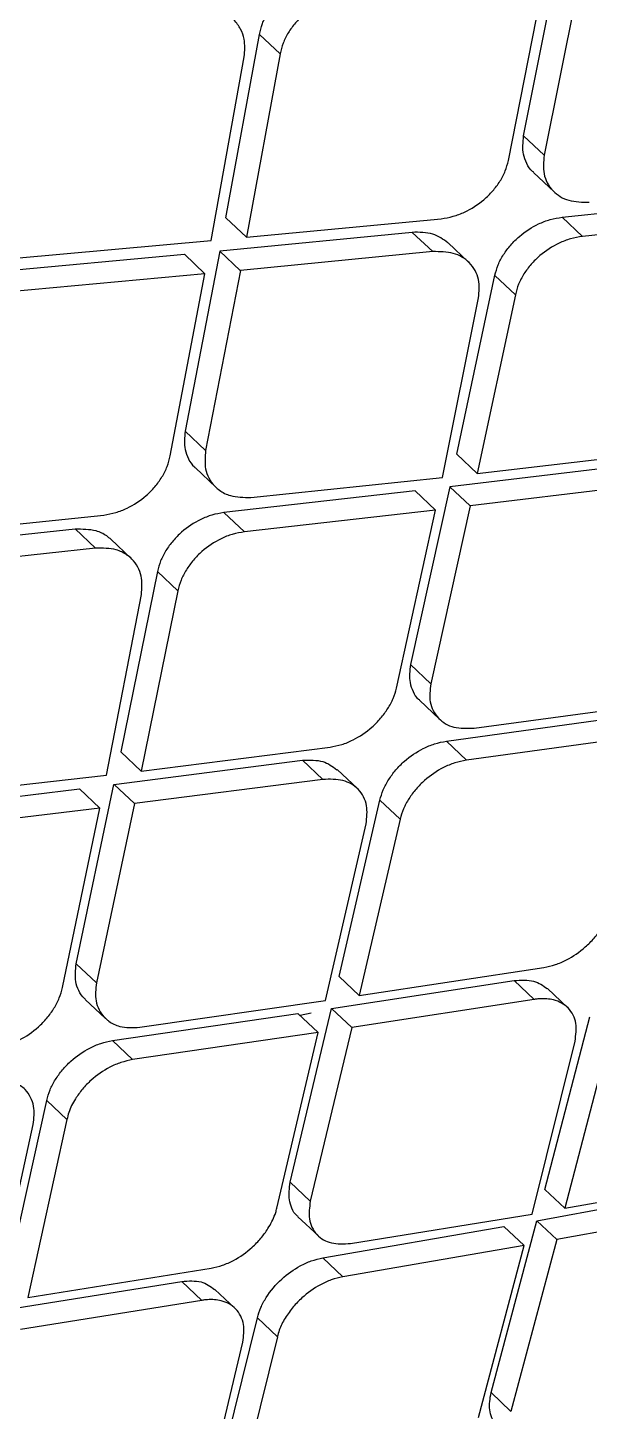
# Model space of a CAD drawing. Extents: x 400 to 501, y 484 to 634.
# Drawn here: x 413.087 to 413.535, y 586.293 to 587.398 of the extents above; entities that cross this region are included whole.
import ezdxf

# ---------------------------------------------------------------- set-up
doc = ezdxf.new("R2010")
doc.units = 0
doc.header["$MEASUREMENT"] = 0
doc.layers.add('DIM', color=3, linetype='Continuous')
doc.layers.add('GEOMETRY', color=3, linetype='Continuous', lineweight=25)

# ---------------------------------------------------------------- blocks, each defined once
blk = doc.blocks.new('2026 GRANDEE')
at = {"layer": 'GEOMETRY', "ltscale": 16}
for p, q in [((-36.9421, -9.5288), (-36.9137, -9.3858)), ((-36.9542, -9.5484), (-36.9257, -9.4037)), ((-36.8972, -9.4013), (-36.9258, -9.5443)), ((-37.1797, -9.5942), (-37.153, -9.4478)), ((-37.1365, -9.4634), (-37.153, -9.4478)), ((-37.1915, -9.6123), (-37.1651, -9.4657)), ((-37.1365, -9.4634), (-37.1633, -9.6097)), ((-36.9258, -9.5443), (-36.9421, -9.5288)), ((-36.9341, -9.558), (-36.9178, -9.5735)), ((-36.9113, -9.5937), (-36.7574, -9.5775)), ((-37.1633, -9.6097), (-37.1797, -9.5942)), ((-37.1633, -9.6097), (-37.008, -9.5949)), ((-36.895, -9.6091), (-36.9113, -9.5937)), ((-36.7412, -9.5929), (-36.895, -9.6091)), ((-37.0311, -9.6058), (-37.1847, -9.6207)), ((-37.0147, -9.6212), (-37.0311, -9.6058)), ((-37.3476, -9.6265), (-37.1916, -9.6123)), ((-37.1847, -9.6207), (-37.2122, -9.7646)), ((-37.1846, -9.6207), (-37.1683, -9.6362)), ((-37.0147, -9.6212), (-37.1682, -9.6362)), ((-36.9861, -9.6295), (-37.0024, -9.6141)), ((-37.3687, -9.6377), (-37.2129, -9.6233)), ((-37.1965, -9.6388), (-37.2129, -9.6233)), ((-37.1965, -9.6388), (-37.3523, -9.6532)), ((-37.2241, -9.7843), (-37.1965, -9.6388)), ((-37.1682, -9.6362), (-37.1959, -9.78)), ((-36.9954, -9.783), (-36.9651, -9.6401)), ((-36.9487, -9.6556), (-36.965, -9.6402)), ((-37.0069, -9.8016), (-36.9781, -9.6582)), ((-36.9487, -9.6556), (-36.9792, -9.7984)), ((-37.1959, -9.78), (-37.2122, -9.7646)), ((-36.9792, -9.7984), (-36.9954, -9.783)), ((-36.9792, -9.7984), (-36.8272, -9.7804)), ((-37.2041, -9.7938), (-37.1878, -9.8092)), ((-36.8493, -9.7907), (-37.001, -9.8089)), ((-37.1599, -9.8174), (-37.0069, -9.8016)), ((-37.001, -9.8089), (-37.0324, -9.9509)), ((-36.9848, -9.8242), (-37.001, -9.8089)), ((-36.8331, -9.806), (-36.9848, -9.8242)), ((-37.0287, -9.8121), (-37.1813, -9.8295)), ((-37.0124, -9.8275), (-37.0287, -9.8121)), ((-37.4312, -9.8475), (-37.2772, -9.8315)), ((-37.165, -9.8449), (-37.1813, -9.8295)), ((-37.0124, -9.8275), (-37.165, -9.8449)), ((-37.0435, -9.9697), (-37.0124, -9.8275)), ((-36.9848, -9.8242), (-37.0162, -9.9662)), ((-37.4523, -9.8587), (-37.3, -9.8426)), ((-37.2837, -9.858), (-37.3, -9.8426)), ((-37.2553, -9.8661), (-37.2716, -9.8507)), ((-37.2837, -9.858), (-37.436, -9.8742)), ((-37.2344, -9.8766), (-37.2637, -10.0206)), ((-37.2181, -9.892), (-37.2344, -9.8766)), ((-37.2749, -10.0393), (-37.2472, -9.8949)), ((-37.2181, -9.892), (-37.2474, -10.0359)), ((-37.0162, -9.9662), (-37.0324, -9.9509)), ((-37.0253, -9.9792), (-37.0092, -9.9944)), ((-36.9817, -10.0017), (-36.8323, -9.9813)), ((-37.0038, -10.012), (-36.8546, -9.9914)), ((-36.8385, -10.0066), (-36.9876, -10.0273)), ((-37.2474, -10.0359), (-37.0966, -10.0168)), ((-36.9876, -10.0273), (-37.0038, -10.012)), ((-37.2691, -10.0466), (-37.1185, -10.0273)), ((-37.2637, -10.0206), (-37.2474, -10.0359)), ((-37.1023, -10.0426), (-37.1185, -10.0273)), ((-37.4267, -10.0563), (-37.2749, -10.0393)), ((-37.0748, -10.0498), (-37.091, -10.0346)), ((-37.4479, -10.0686), (-37.2965, -10.05)), ((-37.2992, -10.1898), (-37.2691, -10.0466)), ((-37.2803, -10.0654), (-37.2965, -10.0501)), ((-37.2528, -10.0619), (-37.269, -10.0466)), ((-37.1023, -10.0426), (-37.2528, -10.0619)), ((-37.2528, -10.0619), (-37.283, -10.205)), ((-37.0894, -10.1999), (-37.0568, -10.0591)), ((-37.0407, -10.0743), (-37.0568, -10.0591)), ((-37.2803, -10.0654), (-37.4316, -10.084)), ((-37.3102, -10.2087), (-37.2803, -10.0654)), ((-37.0407, -10.0743), (-37.0733, -10.2151)), ((-37.1002, -10.2191), (-37.0678, -10.0781)), ((-37.283, -10.205), (-37.2992, -10.1898)), ((-37.0733, -10.2151), (-36.926, -10.1928)), ((-37.0954, -10.2255), (-36.9497, -10.2031)), ((-37.0894, -10.1999), (-37.0733, -10.2151)), ((-36.9337, -10.2182), (-36.9497, -10.2031)), ((-37.292, -10.2182), (-37.2758, -10.2334)), ((-36.9337, -10.2182), (-37.0793, -10.2406)), ((-36.9071, -10.2246), (-36.9231, -10.2095)), ((-37.2485, -10.2405), (-37.1002, -10.2191)), ((-37.1284, -10.3642), (-37.0954, -10.2255)), ((-37.1116, -10.2291), (-37.1205, -10.2311)), ((-37.0954, -10.2255), (-37.0793, -10.2406)), ((-37.2703, -10.2511), (-37.1222, -10.2295)), ((-37.1061, -10.2446), (-37.1222, -10.2295)), ((-36.9251, -10.37), (-36.8893, -10.2322)), ((-37.2542, -10.2663), (-37.2703, -10.2511)), ((-37.1061, -10.2446), (-37.2542, -10.2663)), ((-37.1392, -10.385), (-37.1061, -10.2446)), ((-37.0793, -10.2406), (-37.1124, -10.3793)), ((-36.9353, -10.3896), (-36.9011, -10.2515)), ((-36.8733, -10.2473), (-36.9091, -10.385)), ((-37.354, -10.4409), (-37.3227, -10.2989)), ((-37.3066, -10.3141), (-37.3227, -10.2989)), ((-37.3066, -10.3141), (-37.3379, -10.4561)), ((-37.3646, -10.4602), (-37.3335, -10.318)), ((-36.9091, -10.385), (-36.7655, -10.3592)), ((-37.1124, -10.3793), (-37.1284, -10.3642)), ((-36.9316, -10.3949), (-36.7882, -10.3688)), ((-36.9251, -10.37), (-36.9091, -10.385)), ((-36.7723, -10.3839), (-36.9157, -10.41)), ((-37.1222, -10.3917), (-37.1062, -10.4068)), ((-37.0802, -10.4131), (-36.9353, -10.3896)), ((-36.9681, -10.5321), (-36.9316, -10.3949)), ((-36.9157, -10.41), (-36.9316, -10.395)), ((-37.1023, -10.4246), (-36.9578, -10.3996)), ((-36.9418, -10.4146), (-36.9578, -10.3996)), ((-36.9418, -10.4146), (-37.0864, -10.4397)), ((-36.9781, -10.552), (-36.9418, -10.4146)), ((-36.9157, -10.41), (-36.9522, -10.5471)), ((-37.0864, -10.4397), (-37.1023, -10.4246)), ((-37.3379, -10.4561), (-37.1916, -10.4328)), ((-37.3597, -10.4666), (-37.215, -10.4434)), ((-37.199, -10.4585), (-37.215, -10.4434)), ((-37.1725, -10.4648), (-37.1885, -10.4497)), ((-37.199, -10.4585), (-37.3437, -10.4818)), ((-37.189, -10.6115), (-37.1546, -10.4724)), ((-37.1386, -10.4875), (-37.1546, -10.4724)), ((-37.1991, -10.6313), (-37.1663, -10.4918)), ((-37.1386, -10.4875), (-37.1731, -10.6266)), ((-36.9522, -10.5471), (-36.9681, -10.5321))]:
    blk.add_line(p, q, dxfattribs=at)
for points, knots in [([(-45.9514, -13.3107), (-45.8033, -13.0357), (-45.5087, -12.4889), (-45.1362, -11.8753), (-44.8657, -11.4533), (-44.7068, -11.2126), (-44.5423, -10.9704), (-44.3613, -10.7115), (-44.0257, -10.2469), (-43.5214, -9.5953), (-42.8346, -8.7946), (-42.1791, -8.1048), (-41.5672, -7.5146), (-41.0084, -7.0135), (-40.5326, -6.6169), (-40.1496, -6.3143), (-39.8662, -6.0981), (-39.5827, -5.8893), (-39.3147, -5.6985), (-38.9061, -5.4164), (-38.3432, -5.05), (-37.599, -4.6027), (-37.0869, -4.3272), (-36.8294, -4.1887)], [0, 0, 0, 0, 0.071478, 0.142152, 0.164219, 0.186221, 0.208164, 0.23124, 0.25853, 0.33935, 0.419742, 0.49991, 0.55706, 0.614293, 0.671682, 0.698814, 0.726004, 0.753262, 0.779402, 0.801319, 0.866902, 0.933096, 1, 1, 1, 1]), ([(-42.4555, -12.6683), (-42.3301, -12.4491), (-42.0791, -12.0106), (-41.6643, -11.3751), (-41.2204, -10.7612), (-40.7449, -10.1746), (-40.2386, -9.6177), (-39.6969, -9.0945), (-39.1233, -8.6027), (-38.5221, -8.1427), (-37.9004, -7.7105), (-37.4703, -7.4495), (-37.2552, -7.3189)], [0, 0, 0, 0, 0.100262, 0.200594, 0.3008419, 0.4004929, 0.4997617, 0.5991068, 0.6990092, 0.7993777, 0.8996698, 1, 1, 1, 1]), ([(-42.4308, -12.6815), (-42.3533, -12.5449), (-42.2057, -12.2853), (-41.9847, -11.9218), (-41.7787, -11.603), (-41.5913, -11.3268), (-41.425, -11.092), (-41.282, -10.8976), (-41.1797, -10.7628), (-41.1126, -10.6763), (-41.0743, -10.6273), (-41.0235, -10.5629), (-40.9575, -10.4805), (-40.8741, -10.3783), (-40.7892, -10.2765), (-40.6442, -10.1062), (-40.4856, -9.9275), (-40.3349, -9.766), (-40.268, -9.6958), (-40.2384, -9.6651), (-40.2254, -9.6517), (-40.2197, -9.6457), (-40.2171, -9.6431), (-40.2159, -9.6419), (-40.2154, -9.6413), (-40.2152, -9.6411), (-40.2152, -9.6411), (-40.2151, -9.6411), (-40.2151, -9.641), (-40.2149, -9.6409), (-40.2143, -9.6402), (-40.2118, -9.6376), (-40.2017, -9.6273), (-40.1794, -9.6043), (-40.1409, -9.5652), (-40.08, -9.5039), (-39.9932, -9.418), (-39.8764, -9.3055), (-39.7733, -9.2091), (-39.6924, -9.1351), (-39.6423, -9.0896), (-39.5896, -9.0424), (-39.5344, -8.9936), (-39.4765, -8.943), (-39.4161, -8.8907), (-39.3546, -8.8382), (-39.1541, -8.6691), (-38.8066, -8.3914), (-38.3, -8.0208), (-37.7788, -7.6684), (-37.4207, -7.4519), (-37.2416, -7.3436)], [0, 0, 0, 0, 0.062481, 0.118844, 0.169135, 0.213352, 0.251461, 0.283422, 0.309236, 0.318658, 0.3269, 0.333965, 0.351242, 0.368824, 0.386373, 0.403893, 0.457678, 0.481272, 0.491642, 0.496202, 0.498209, 0.499091, 0.49948, 0.499651, 0.499785, 0.499785, 0.499785, 0.499787, 0.499791, 0.499809, 0.499878, 0.500152, 0.501246, 0.505611, 0.512881, 0.523059, 0.53994, 0.561408, 0.587481, 0.596044, 0.605011, 0.61438, 0.624154, 0.634334, 0.64492, 0.655914, 0.66648, 0.749216, 0.832806, 0.916374, 1, 1, 1, 1]), ([(-41.9284, -12.7398), (-41.9203, -12.7257), (-41.8993, -12.6887), (-41.8611, -12.6213), (-41.8166, -12.5431), (-41.7727, -12.4667), (-41.7346, -12.4016), (-41.698, -12.3401), (-41.6606, -12.2783), (-41.5922, -12.1664), (-41.493, -12.0081), (-41.327, -11.7524), (-41.1188, -11.4482), (-40.8485, -11.0787), (-40.5502, -10.6989), (-40.2204, -10.3134), (-39.845, -9.9114), (-39.4148, -9.4957), (-38.926, -9.0719), (-38.4714, -8.7164), (-38.0621, -8.4211), (-37.7982, -8.2425), (-37.6242, -8.1293), (-37.5428, -8.0771), (-37.4607, -8.0254), (-37.3807, -7.9756), (-37.2984, -7.9252), (-37.2172, -7.8767), (-37.1607, -7.8431), (-37.1346, -7.8276)], [0, 0, 0, 0, 0.007015, 0.018363, 0.033423, 0.04585, 0.056436, 0.065972, 0.076735, 0.087613, 0.12255, 0.157338, 0.219068, 0.281467, 0.354683, 0.427219, 0.500115, 0.591822, 0.685047, 0.779146, 0.840884, 0.903128, 0.916964, 0.930722, 0.945004, 0.958992, 0.971501, 0.986828, 1, 1, 1, 1]), ([(-41.9154, -12.7466), (-41.7999, -12.5452), (-41.569, -12.1425), (-41.1846, -11.5607), (-40.7743, -10.9983), (-40.3359, -10.46), (-39.8678, -9.9507), (-39.3698, -9.4714), (-38.8433, -9.0207), (-38.2918, -8.5984), (-37.7209, -8.201), (-37.3255, -7.9609), (-37.1278, -7.8409)], [0, 0, 0, 0, 0.100345, 0.20059, 0.300906, 0.400755, 0.500092, 0.599382, 0.699069, 0.799349, 0.899659, 1, 1, 1, 1]), ([(-41.2517, -12.8051), (-41.1217, -12.5886), (-40.8616, -12.1557), (-40.4226, -11.537), (-39.9492, -10.9445), (-39.4379, -10.3844), (-38.8899, -9.8605), (-38.3091, -9.3741), (-37.702, -8.9217), (-37.2768, -8.6521), (-37.0642, -8.5173)], [0, 0, 0, 0, 0.125001, 0.250001, 0.375003, 0.499997, 0.624991, 0.749994, 0.874996, 1, 1, 1, 1]), ([(-40.5003, -15.8714), (-40.4458, -15.8151), (-40.3226, -15.6877), (-40.1408, -15.4997), (-39.9651, -15.3178), (-39.8201, -15.1678), (-39.7056, -15.0492), (-39.6194, -14.9601), (-39.5502, -14.8884), (-39.4511, -14.7859), (-39.3025, -14.6322), (-39.0935, -14.416), (-38.8443, -14.1584), (-38.5644, -13.8693), (-38.2653, -13.5609), (-37.9638, -13.2506), (-37.6617, -12.9402), (-37.3313, -12.6013), (-36.9741, -12.2355), (-36.5987, -11.8519), (-36.2427, -11.4888), (-35.9145, -11.1547), (-35.6645, -10.9006), (-35.4828, -10.716), (-35.3515, -10.5826), (-35.2026, -10.4314), (-35.0272, -10.2533), (-34.826, -10.049), (-34.5993, -9.8189), (-34.359, -9.575), (-34.1941, -9.4073), (-34.113, -9.3249)], [0, 0, 0, 0, 0.025706, 0.058116, 0.085771, 0.108674, 0.126547, 0.139842, 0.14935, 0.159222, 0.186616, 0.219484, 0.257819, 0.304206, 0.351452, 0.398756, 0.44612, 0.493545, 0.553989, 0.613827, 0.669581, 0.720778, 0.767425, 0.786508, 0.805714, 0.828802, 0.856129, 0.887695, 0.922828, 0.962064, 1, 1, 1, 1]), ([(-37.153, -9.4478), (-37.1523, -9.4449), (-37.151, -9.4392), (-37.1467, -9.4308), (-37.141, -9.4229), (-37.132, -9.4139), (-37.1209, -9.4069), (-37.109, -9.4025), (-37.1027, -9.4016), (-37.0994, -9.4012)], [0, 0, 0, 0, 0.127409, 0.253023, 0.377327, 0.500955, 0.733552, 0.862552, 1, 1, 1, 1]), ([(-37.0829, -9.4168), (-37.0862, -9.4172), (-37.0925, -9.4181), (-37.1044, -9.4225), (-37.1155, -9.4295), (-37.1245, -9.4385), (-37.1301, -9.4463), (-37.1344, -9.4548), (-37.1358, -9.4605), (-37.1365, -9.4634)], [0, 0, 0, 0, 0.13743, 0.266447, 0.499166, 0.622217, 0.746713, 0.872479, 1, 1, 1, 1]), ([(-37.1651, -9.4657), (-37.1647, -9.4609), (-37.1641, -9.4529), (-37.1679, -9.4431), (-37.1716, -9.4379), (-37.1751, -9.4346), (-37.1791, -9.4314), (-37.1862, -9.4279), (-37.1954, -9.4261), (-37.2014, -9.4263), (-37.2036, -9.4264)], [0, 0, 0, 0, 0.213306, 0.347766, 0.500723, 0.531614, 0.583585, 0.750396, 0.906493, 1, 1, 1, 1]), ([(-36.934, -9.5578), (-36.9343, -9.5576), (-36.937, -9.5561), (-36.9397, -9.5509), (-36.9434, -9.5419), (-36.9426, -9.5339), (-36.9421, -9.5288)], [0, 0, 0, 0, 0.035136, 0.308183, 0.560143, 1, 1, 1, 1]), ([(-36.9258, -9.5443), (-36.9262, -9.5494), (-36.9269, -9.5573), (-36.9234, -9.5666), (-36.9176, -9.5746), (-36.9067, -9.5815), (-36.8953, -9.5817), (-36.8897, -9.5818)], [0, 0, 0, 0, 0.229491, 0.360205, 0.501424, 0.750631, 1, 1, 1, 1]), ([(-37.008, -9.5949), (-37.0047, -9.5944), (-36.9985, -9.5934), (-36.9867, -9.5889), (-36.9757, -9.5819), (-36.9666, -9.5729), (-36.9608, -9.5651), (-36.9564, -9.5568), (-36.955, -9.5512), (-36.9542, -9.5484)], [0, 0, 0, 0, 0.136882, 0.265631, 0.498447, 0.623854, 0.748975, 0.874221, 1, 1, 1, 1]), ([(-36.9651, -9.6401), (-36.9643, -9.6373), (-36.9628, -9.6318), (-36.9584, -9.6235), (-36.9526, -9.6158), (-36.9436, -9.6068), (-36.9326, -9.5998), (-36.9208, -9.5952), (-36.9146, -9.5942), (-36.9113, -9.5937)], [0, 0, 0, 0, 0.126275, 0.251524, 0.37612, 0.50054, 0.731894, 0.861395, 1, 1, 1, 1]), ([(-37.0025, -9.6142), (-37.0063, -9.6114), (-37.014, -9.6057), (-37.0253, -9.6057), (-37.0311, -9.6058)], [0, 0, 0, 0, 0.488228, 1, 1, 1, 1]), ([(-36.895, -9.6091), (-36.8982, -9.6096), (-36.9045, -9.6106), (-36.9163, -9.6152), (-36.9273, -9.6222), (-36.9363, -9.6312), (-36.9421, -9.6389), (-36.9465, -9.6472), (-36.948, -9.6528), (-36.9487, -9.6556)], [0, 0, 0, 0, 0.138543, 0.268019, 0.499421, 0.623299, 0.74811, 0.873553, 1, 1, 1, 1]), ([(-36.9781, -9.6582), (-36.9777, -9.6532), (-36.977, -9.6452), (-36.9806, -9.636), (-36.9866, -9.6281), (-36.9976, -9.6213), (-37.009, -9.6212), (-37.0147, -9.6212)], [0, 0, 0, 0, 0.230498, 0.360934, 0.501358, 0.750569, 1, 1, 1, 1]), ([(-40.3706, -15.9417), (-40.3422, -15.9148), (-40.11, -15.6952), (-39.6744, -15.2761), (-39.065, -14.6861), (-38.4575, -14.0915), (-37.8521, -13.494), (-37.249, -12.8934), (-36.6483, -12.2902), (-36.0504, -11.6845), (-35.4555, -11.0767), (-34.8652, -10.4669), (-34.4262, -10.0105), (-34.187, -9.7575), (-34.1406, -9.7083)], [0, 0, 0, 0, 0.013438, 0.10981, 0.206183, 0.302486, 0.398732, 0.494983, 0.591271, 0.687581, 0.783942, 0.880359, 0.976777, 1, 1, 1, 1]), ([(-37.2122, -9.7646), (-37.2127, -9.7696), (-37.2134, -9.7776), (-37.2098, -9.7869), (-37.2067, -9.7916), (-37.2044, -9.7936), (-37.2041, -9.7938)], [0, 0, 0, 0, 0.438221, 0.690488, 0.96455, 1, 1, 1, 1]), ([(-37.2772, -9.8315), (-37.274, -9.8309), (-37.2678, -9.8299), (-37.2561, -9.8253), (-37.2452, -9.8182), (-37.2362, -9.809), (-37.2306, -9.8012), (-37.2262, -9.7928), (-37.2248, -9.7872), (-37.2241, -9.7843)], [0, 0, 0, 0, 0.135842, 0.264231, 0.498388, 0.623062, 0.747963, 0.873481, 1, 1, 1, 1]), ([(-37.1959, -9.78), (-37.1963, -9.7851), (-37.197, -9.793), (-37.1935, -9.8023), (-37.1895, -9.8079), (-37.1838, -9.8128), (-37.1749, -9.8173), (-37.1655, -9.8174), (-37.1599, -9.8174)], [0, 0, 0, 0, 0.227603, 0.35863, 0.500978, 0.58554, 0.751, 1, 1, 1, 1]), ([(-37.1813, -9.8295), (-37.1845, -9.8301), (-37.1906, -9.8311), (-37.2023, -9.8358), (-37.2132, -9.8429), (-37.2221, -9.852), (-37.2278, -9.8598), (-37.2322, -9.8682), (-37.2336, -9.8738), (-37.2344, -9.8766)], [0, 0, 0, 0, 0.137196, 0.266066, 0.498501, 0.622479, 0.747045, 0.872768, 1, 1, 1, 1]), ([(-37.3, -9.8426), (-37.2943, -9.8426), (-37.285, -9.8426), (-37.2761, -9.8468), (-37.2728, -9.8498), (-37.2716, -9.8508)], [0, 0, 0, 0, 0.516612, 0.840812, 1, 1, 1, 1]), ([(-37.165, -9.8449), (-37.1682, -9.8455), (-37.1744, -9.8465), (-37.1861, -9.8512), (-37.197, -9.8583), (-37.2059, -9.8674), (-37.2115, -9.8752), (-37.2159, -9.8836), (-37.2173, -9.8892), (-37.2181, -9.892)], [0, 0, 0, 0, 0.137314, 0.266335, 0.499172, 0.622495, 0.747096, 0.872814, 1, 1, 1, 1]), ([(-34.6577, -9.8647), (-34.9657, -10.1728), (-35.8624, -11.0696), (-36.7516, -11.9749), (-37.3353, -12.5692)], [0, 0, 0, 0, 0.343618, 1, 1, 1, 1]), ([(-37.2472, -9.8949), (-37.2468, -9.8898), (-37.2462, -9.8819), (-37.2498, -9.8727), (-37.2539, -9.8672), (-37.2597, -9.8624), (-37.2686, -9.8579), (-37.278, -9.858), (-37.2837, -9.858)], [0, 0, 0, 0, 0.228659, 0.359393, 0.500904, 0.588008, 0.750947, 1, 1, 1, 1]), ([(-37.0324, -9.9509), (-37.033, -9.9559), (-37.0339, -9.9638), (-37.0304, -9.9725), (-37.028, -9.9775), (-37.0254, -9.9789), (-37.0252, -9.979)], [0, 0, 0, 0, 0.444917, 0.697491, 0.969769, 1, 1, 1, 1]), ([(-37.0966, -10.0168), (-37.0935, -10.0162), (-37.0874, -10.0151), (-37.0758, -10.0103), (-37.065, -10.003), (-37.056, -9.9939), (-37.0503, -9.9861), (-37.0459, -9.9779), (-37.0443, -9.9724), (-37.0435, -9.9697)], [0, 0, 0, 0, 0.13656, 0.26527, 0.498649, 0.624108, 0.749296, 0.874498, 1, 1, 1, 1]), ([(-37.0162, -9.9662), (-37.0168, -9.9712), (-37.0177, -9.979), (-37.0144, -9.988), (-37.009, -9.9957), (-36.9984, -10.0021), (-36.9873, -10.0018), (-36.9817, -10.0017)], [0, 0, 0, 0, 0.2300237, 0.3606037, 0.5013688, 0.7505494, 1, 1, 1, 1]), ([(-37.0568, -10.0591), (-37.0561, -10.0564), (-37.0545, -10.0509), (-37.05, -10.0427), (-37.0443, -10.0349), (-37.0354, -10.0259), (-37.0246, -10.0187), (-37.013, -10.0138), (-37.0069, -10.0126), (-37.0038, -10.012)], [0, 0, 0, 0, 0.126147, 0.251464, 0.37621, 0.500621, 0.732003, 0.861492, 1, 1, 1, 1]), ([(-37.1185, -10.0273), (-37.1128, -10.0271), (-37.1018, -10.0268), (-37.0946, -10.0322), (-37.0911, -10.0348)], [0, 0, 0, 0, 0.51755, 1, 1, 1, 1]), ([(-36.9876, -10.0273), (-36.9908, -10.0279), (-36.9969, -10.029), (-37.0085, -10.0339), (-37.0193, -10.0412), (-37.0282, -10.0502), (-37.0339, -10.0579), (-37.0383, -10.0661), (-37.0399, -10.0716), (-37.0407, -10.0743)], [0, 0, 0, 0, 0.13851, 0.268005, 0.499404, 0.623447, 0.7483, 0.873732, 1, 1, 1, 1]), ([(-37.0678, -10.0781), (-37.0673, -10.073), (-37.0664, -10.0652), (-37.0696, -10.0562), (-37.0751, -10.0486), (-37.0857, -10.0422), (-37.0968, -10.0424), (-37.1023, -10.0426)], [0, 0, 0, 0, 0.23163, 0.361797, 0.501342, 0.750501, 1, 1, 1, 1]), ([(-36.926, -10.1928), (-36.9229, -10.1921), (-36.9169, -10.1908), (-36.9054, -10.1858), (-36.8947, -10.1785), (-36.8857, -10.1694), (-36.8799, -10.1617), (-36.8754, -10.1536), (-36.8738, -10.1483), (-36.873, -10.1456)], [0, 0, 0, 0, 0.13763, 0.266776, 0.498937, 0.625308, 0.750813, 0.875645, 1, 1, 1, 1]), ([(-37.2919, -10.2181), (-37.2922, -10.2179), (-37.2944, -10.2161), (-37.2973, -10.2115), (-37.3006, -10.2025), (-37.2997, -10.1947), (-37.2992, -10.1898)], [0, 0, 0, 0, 0.032532, 0.309725, 0.563567, 1, 1, 1, 1]), ([(-37.283, -10.205), (-37.2836, -10.21), (-37.2844, -10.2178), (-37.2812, -10.2268), (-37.278, -10.2313), (-37.2751, -10.2341), (-37.2715, -10.237), (-37.2634, -10.2411), (-37.2541, -10.2407), (-37.2485, -10.2405)], [0, 0, 0, 0, 0.227491, 0.358528, 0.500884, 0.528148, 0.578978, 0.7509, 1, 1, 1, 1]), ([(-36.9497, -10.2031), (-36.9442, -10.2028), (-36.9335, -10.2021), (-36.9266, -10.2072), (-36.9233, -10.2096)], [0, 0, 0, 0, 0.517248, 1, 1, 1, 1]), ([(-37.3626, -10.2564), (-37.3595, -10.2559), (-37.3535, -10.2547), (-37.342, -10.2498), (-37.3312, -10.2424), (-37.3224, -10.2332), (-37.3167, -10.2254), (-37.3124, -10.217), (-37.3109, -10.2115), (-37.3102, -10.2087)], [0, 0, 0, 0, 0.135286, 0.263575, 0.498697, 0.623233, 0.748114, 0.873613, 1, 1, 1, 1]), ([(-36.9011, -10.2515), (-36.9004, -10.2466), (-36.8994, -10.239), (-36.9023, -10.2305), (-36.9075, -10.2232), (-36.9166, -10.2182), (-36.9264, -10.2174), (-36.9317, -10.2179), (-36.9332, -10.2181), (-36.9336, -10.2182), (-36.9337, -10.2182)], [0, 0, 0, 0, 0.234063, 0.363375, 0.500649, 0.749566, 0.933318, 0.98136, 0.998096, 1, 1, 1, 1]), ([(-37.3227, -10.2989), (-37.3219, -10.2961), (-37.3204, -10.2905), (-37.316, -10.2822), (-37.3104, -10.2744), (-37.3016, -10.2653), (-37.2909, -10.2579), (-37.2794, -10.2529), (-37.2734, -10.2517), (-37.2703, -10.2511)], [0, 0, 0, 0, 0.127091, 0.252741, 0.377195, 0.500825, 0.734146, 0.86307, 1, 1, 1, 1]), ([(-37.2542, -10.2663), (-37.2573, -10.267), (-37.2633, -10.2682), (-37.2748, -10.2732), (-37.2855, -10.2805), (-37.2944, -10.2897), (-37.3006, -10.2984), (-37.3049, -10.3066), (-37.3061, -10.3122), (-37.3066, -10.3141)], [0, 0, 0, 0, 0.136956, 0.265922, 0.499364, 0.624604, 0.749369, 0.915057, 1, 1, 1, 1]), ([(-32.0826, -10.2807), (-32.4042, -10.5222), (-33.044, -11.0026), (-33.956, -11.7803), (-34.8417, -12.5767), (-35.7009, -13.3979), (-36.5348, -14.2323), (-37.3474, -15.0774), (-38.1302, -15.9429), (-38.8881, -16.8398), (-39.3585, -17.4672), (-39.595, -17.7827)], [0, 0, 0, 0, 0.113392, 0.225638, 0.337341, 0.448782, 0.560233, 0.669481, 0.778832, 0.888788, 1, 1, 1, 1]), ([(-37.3335, -10.318), (-37.333, -10.313), (-37.3321, -10.3051), (-37.3354, -10.2961), (-37.3391, -10.2908), (-37.3447, -10.2862), (-37.3533, -10.282), (-37.3625, -10.2823), (-37.368, -10.2824)], [0, 0, 0, 0, 0.22918, 0.359768, 0.500814, 0.587512, 0.750848, 1, 1, 1, 1]), ([(-37.122, -10.3915), (-37.1223, -10.3913), (-37.1248, -10.39), (-37.1271, -10.3851), (-37.1301, -10.3767), (-37.1291, -10.3691), (-37.1284, -10.3642)], [0, 0, 0, 0, 0.039884, 0.310755, 0.561286, 1, 1, 1, 1]), ([(-37.1124, -10.3793), (-37.113, -10.3842), (-37.1141, -10.3918), (-37.1112, -10.4005), (-37.1062, -10.4079), (-37.0962, -10.4139), (-37.0855, -10.4134), (-37.0802, -10.4131)], [0, 0, 0, 0, 0.230231, 0.360701, 0.501171, 0.750446, 1, 1, 1, 1]), ([(-37.1916, -10.4328), (-37.1885, -10.4321), (-37.1826, -10.4308), (-37.1712, -10.4257), (-37.1606, -10.4183), (-37.1517, -10.4091), (-37.1452, -10.4002), (-37.1414, -10.3926), (-37.1396, -10.3873), (-37.1393, -10.3855), (-37.1392, -10.385)], [0, 0, 0, 0, 0.135926, 0.264493, 0.49889, 0.625006, 0.749374, 0.92518, 0.975192, 1, 1, 1, 1]), ([(-37.1546, -10.4724), (-37.1538, -10.4697), (-37.1522, -10.4643), (-37.1463, -10.4535), (-37.136, -10.4411), (-37.1227, -10.4318), (-37.1114, -10.4266), (-37.1054, -10.4253), (-37.1023, -10.4246)], [0, 0, 0, 0, 0.126342, 0.251905, 0.500004, 0.731955, 0.861551, 1, 1, 1, 1]), ([(-37.215, -10.4433), (-37.2095, -10.443), (-37.1989, -10.4423), (-37.192, -10.4474), (-37.1887, -10.4498)], [0, 0, 0, 0, 0.5152528, 1, 1, 1, 1]), ([(-37.0864, -10.4397), (-37.0894, -10.4404), (-37.0954, -10.4417), (-37.1067, -10.4469), (-37.1173, -10.4544), (-37.1265, -10.4639), (-37.1327, -10.4727), (-37.137, -10.4807), (-37.1382, -10.4858), (-37.1387, -10.4875)], [0, 0, 0, 0, 0.138274, 0.267767, 0.499717, 0.62497, 0.769069, 0.920232, 1, 1, 1, 1]), ([(-37.1663, -10.4918), (-37.1656, -10.487), (-37.1647, -10.4794), (-37.1677, -10.4708), (-37.1728, -10.4634), (-37.1819, -10.4584), (-37.1916, -10.4576), (-37.197, -10.4582), (-37.1985, -10.4584), (-37.1989, -10.4585), (-37.199, -10.4585)], [0, 0, 0, 0, 0.23162, 0.361545, 0.500645, 0.749543, 0.931315, 0.979856, 0.997624, 1, 1, 1, 1]), ([(-36.9627, -10.5584), (-36.963, -10.5583), (-36.9654, -10.5571), (-36.9674, -10.5525), (-36.9702, -10.5444), (-36.9689, -10.5369), (-36.9681, -10.5321)], [0, 0, 0, 0, 0.036735, 0.304724, 0.554853, 1, 1, 1, 1])]:
    blk.add_open_spline(points, degree=3, knots=knots, dxfattribs=at)

msp = doc.modelspace()

# ---------------------------------------------------------------- block references
at = {"layer": 'DIM'}
msp.add_blockref('2026 GRANDEE', (450.4248, 596.8403), dxfattribs=at)

doc.saveas('drawing.dxf')
